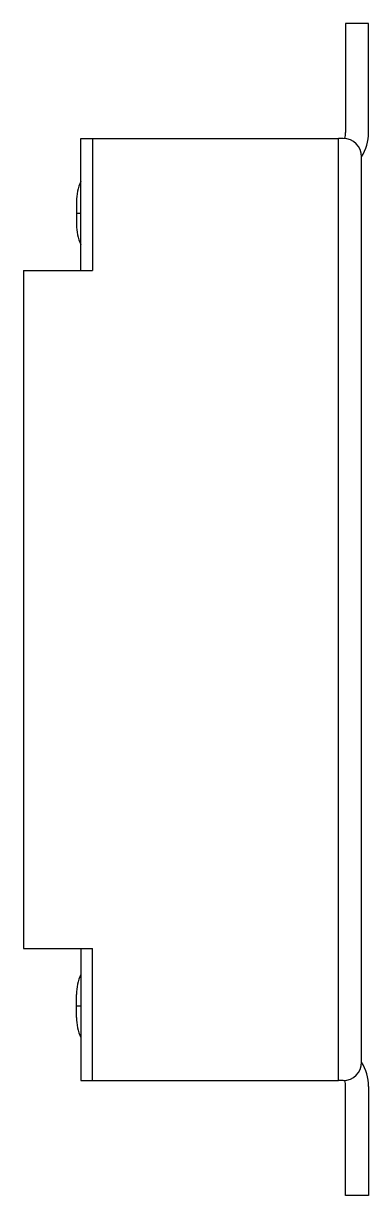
# Model space of a CAD drawing. Extents: x 76.5 to 146.9, y 66.7 to 152.6.
# Drawn here: x 139.25 to 140.75, y 147.45 to 152.55 of the extents above.
import ezdxf

# ---------------------------------------------------------------- set-up
doc = ezdxf.new("R2010")
doc.units = 0
doc.layers.get('0').update_dxf_attribs({"linetype": 'CONTINUOUS'})

msp = doc.modelspace()

# ---------------------------------------------------------------- linework, layer by layer
at = {"color": 7, "linetype": 'CONTINUOUS'}
for p, q in [((140.65, 152.55), (140.65, 152.3959)), ((140.75, 152.55), (140.65, 152.55)), ((140.75, 152.3959), (140.75, 152.55)), ((140.65, 152.3959), (140.65, 152.075)), ((140.75, 152.075), (140.75, 152.3959)), ((139.5, 151.475), (139.5, 152.05)), ((139.5, 152.05), (139.55, 152.05)), ((139.55, 152.05), (140.62, 152.05)), ((139.55, 152.05), (139.55, 151.475)), ((140.62, 147.95), (140.62, 152.05)), ((140.64, 152.05), (140.62, 152.05)), ((140.72, 148.03), (140.72, 151.97)), ((139.48, 151.775), (139.48, 151.725)), ((139.48, 151.725), (139.48, 151.675)), ((139.48, 151.725), (139.5, 151.725)), ((139.25, 151.475), (139.25, 148.525)), ((139.25, 151.475), (139.55, 151.475)), ((139.25, 148.525), (139.55, 148.525)), ((139.5, 148.525), (139.5, 147.95)), ((139.55, 147.95), (139.55, 148.525)), ((139.48, 148.275), (139.48, 148.325)), ((139.48, 148.275), (139.5, 148.275)), ((139.48, 148.225), (139.48, 148.275)), ((139.5, 147.95), (139.55, 147.95)), ((139.55, 147.95), (140.62, 147.95)), ((140.64, 147.95), (140.62, 147.95)), ((140.65, 147.6041), (140.65, 147.925)), ((140.75, 147.925), (140.75, 147.6041)), ((140.65, 147.45), (140.65, 147.6041)), ((140.75, 147.6041), (140.75, 147.45)), ((140.75, 147.45), (140.65, 147.45))]:
    msp.add_line(p, q, dxfattribs=at)
for centre, radius, start, end in [((140.64, 151.97), 0.08, 0, 90), ((140.55, 152.075), 0.1, 345.3536, 0), ((140.55, 152.075), 0.2, 328.2117, 0), ((139.68, 151.775), 0.2, 154.1581, 180), ((139.68, 151.675), 0.2, 180, 205.8419), ((139.68, 148.325), 0.2, 154.1581, 180), ((139.68, 148.225), 0.2, 180, 205.8419), ((140.64, 148.03), 0.08, 270, 0), ((140.55, 147.925), 0.2, 0, 31.7883), ((140.55, 147.925), 0.1, 0, 14.6464)]:
    msp.add_arc(centre, radius, start, end, dxfattribs=at)

doc.saveas('drawing.dxf')
